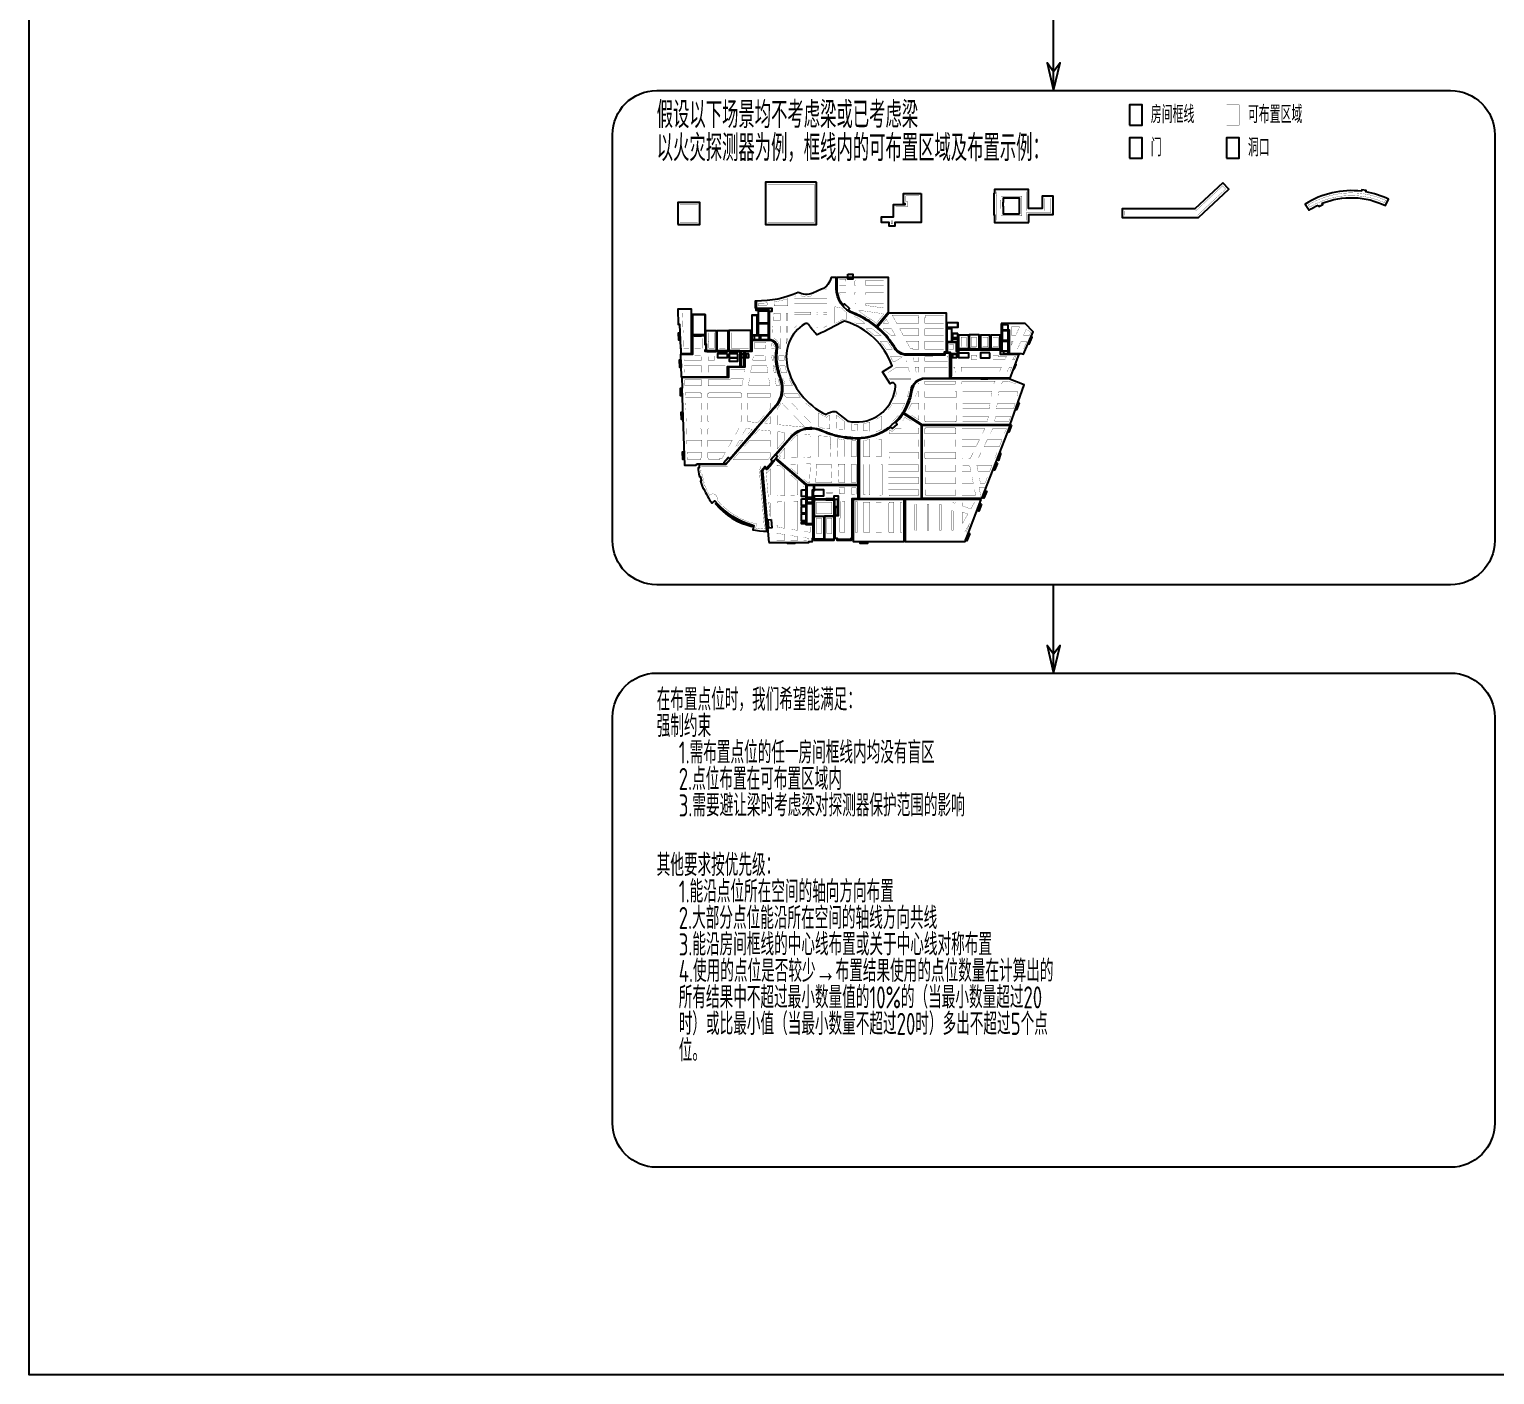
# Model space of a CAD drawing. Header units: millimetres. Extents: x -77018 to 517482, y 243785 to 1580285.
# Drawn here: x -77018 to 255232, y 243785 to 548659 of the extents above; entities that cross this region are included whole.
import ezdxf
from ezdxf.enums import TextEntityAlignment as Align

# ---------------------------------------------------------------- set-up
doc = ezdxf.new("R2010")
doc.units = ezdxf.units.MM
doc.header["$LTSCALE"] = 1000
doc.linetypes.add('HIDDEN', pattern=[9.525, 6.35, -3.175])
doc.layers.add('AD-AREA-OUTL', color=31, linetype='Continuous', plot=False)
doc.layers.add('AE-HOLE', color=201, linetype='Continuous', plot=False)
for name, color, linetype in [('C-SHET-SHET', 144, 'Continuous'), ('E-UNIV-DIAG', 2, 'Continuous'), ('E-UNIV-NOTE', 6, 'Continuous'), ('可布置区域', 3, 'Continuous'), ('可布置区域（吸顶）', 3, 'Continuous'), ('房间框线', 30, 'Continuous'), ('门窗框线', 114, 'Continuous')]:
    doc.layers.add(name, color=color, linetype=linetype)
doc.styles.add('TH-STYLE3', font='tssdeng.shx', dxfattribs={"width": 0.65, "bigfont": 'tssdchn.shx'})

msp = doc.modelspace()

# ---------------------------------------------------------------- linework, layer by layer
at = {"layer": 'AD-AREA-OUTL'}
for points in [[(74843.9, 450027.4), (74843.9, 449277.4), (74607.1, 449277.4), (74652.9, 448840.4), (74784.7, 447958.6), (74930.3, 447257.1), (75124.1, 447303), (75384.3, 446306.4), (75192.2, 446250.4), (75473.9, 445377.2), (75805.1, 444533.3), (75809, 444524.1), (75901.1, 444563.2, 0.06006196), (77783.5, 441300.2), (78447.5, 441831.7), (79081.5, 441065.6, 0.12674334), (86419, 436397.1), (86979.6, 436254.4), (86985.1, 436253.1), (86993.3, 436288.6), (87285.5, 436220.7), (87062, 435258.1), (87666.1, 435135.7), (88548.5, 435008), (89457.4, 434929.5), (90214.4, 434905.9), (89002.3, 448693.5), (89759.4, 449570.9), (90213.7, 449178.9), (91344.1, 450488.8), (91344.1, 450959.2), (91122.5, 451150.4), (95476.3, 456195.7, -0.15202114), (98604, 458144.1, -0.07296707), (100393.2, 458341.1, -0.0959666), (102690.8, 457809.6, 0.03447011), (105262.9, 456871.4, 0.03381727), (107938.7, 456292, 0.02293956), (109729.8, 456112.8, 0.02682721), (111143.4, 456100, 0.03688837), (112930.8, 456312.6, 0.06325451), (115931.4, 457301.8, 0.05568059), (118256.5, 458746.7, 0.04068396), (119749, 460133.2, 0.03662858), (120863.4, 461546.7, 0.01410875), (121249.3, 462153.9, 0.03662859), (122056.1, 463763, 0.06367458), (122892.9, 466854.4, -0.37363622), (126064.3, 469627.4), (131694.1, 469627.4), (131694.1, 475277.4), (130594.1, 475277.4), (130594.1, 474827.4), (121891, 474827.4, -0.2635292), (119145.8, 476382.2, 0.03453176), (117671.5, 478495.4, 0.02433123), (116475.4, 479840.5, 0.08194713), (111578.9, 483424.1, 0.02433123), (109935, 484157.4, -0.30741799), (105944.1, 489949.1), (105944.1, 492427.4), (104786.1, 492427.4, -0.24612027), (102614.5, 489748.5), (100614.5, 488886.5, -0.23253574), (97340.4, 489050.3, -0.10846456), (87794.1, 487077.4), (87794.1, 485477.4), (91344.1, 485477.4), (91344.1, 484677.4), (90744.1, 484677.4), (90744.1, 478377.4, -0.47187241), (92571.5, 476270.3, 0.0866338), (92592.8, 472398, 0.03356441), (93027.4, 470663.2, 0.00819284), (93424.4, 469500.1, -0.29044567), (91924.8, 462794.7, 0.03671227), (90748.8, 461432), (88319.5, 458616.8), (87143.5, 457254), (80907.3, 450027.4)], [(117694.1, 484514.1), (115109.3, 481361.5, 0.05487336), (111660.4, 483606.9, 0.02394224), (110016.6, 484340.2, -0.02692714), (109307, 484661.8, -0.03976702), (108632.1, 485083.9), (108928.5, 485406.6), (107823.8, 486421.3), (107535.2, 486107.1, -0.1754822), (106144.1, 489948.7), (106144.1, 492527.4), (117694.1, 492527.4)], [(105776.2, 462036.9), (108594.3, 459835.1, 0.02233398), (110280.8, 459691.8, 0.40501571), (119372.7, 467820.8, 0.63081398), (118302, 468429.4, -0.025087), (118135, 468325.1), (116439.2, 471038.8), (118611.6, 472396.2, 0.23412304), (108078.9, 482477.8, 0.19652046), (107588.8, 482436.2, -0.00016073), (101797.1, 479477.4, -0.35830848), (101362.8, 479572.7, -0.00018706), (99650.2, 481751.4, 0.38178936), (98797.5, 481902.6, 0.32090246), (94834.2, 472420.2, 0.22711206), (103648.3, 461335.6, -0.19370604)], [(117841.3, 484377.4), (130894.1, 484377.4), (130894.1, 475477.4), (130394.1, 475477.4), (130394.1, 475027.4), (121890.9, 475027.4, -0.26355958), (119317.9, 476485.3, 0.03491174), (117821.2, 478628.5, 0.02370306), (116625.1, 479973.6, 0.02495091), (115261.5, 481235.4)], [(90744.1, 478177.4), (86819.4, 478177.4), (86794.1, 475627.4), (85244.1, 475627.4), (85244.1, 472077.4), (81494.1, 472077.4), (81494.1, 469727.4), (70923.6, 469727.4), (71004, 467373.9), (70904.6, 467370.5), (71500.7, 449927.4), (74157.6, 449927.4), (74157.6, 450027.4), (74444.1, 450027.4), (74444.1, 450227.4), (80815.7, 450227.4), (80475, 450521.4), (81455, 451657), (81795.7, 451363), (91773.4, 462925.4), (92170.2, 463385.3, 0.27512523), (93239, 469429.9, -0.015821), (92836.1, 470604.9, -0.02666897), (92396.1, 472361.8, -0.09353781), (92374.4, 476304.4, 0.47269884)], [(121236.1, 461751.9), (125373.1, 459127.4), (145388.1, 459127.4), (148526.1, 468076.1), (145072.2, 469427.4), (126084.3, 469427.4, 0.37552855), (123090.4, 466827.1, -0.06367458), (122240.3, 463686.6, -0.03662859), (121420.4, 462051.4, -0.01409447)], [(92253.9, 452155.4), (92594.6, 451861.4), (92269.6, 451484.9), (99231.2, 445477.4), (110944.1, 445477.4), (110944.1, 455892.4, -0.02114323), (109709.8, 455913.5, -0.02016553), (107918.8, 456092.8, -0.07082289), (102610, 457628, 0.09712943), (100415.4, 458140.1, 0.07277706), (98626.2, 457943.1, 0.15346618), (95627.7, 456065.1)]]:
    msp.add_lwpolyline(points, format="xyb", close=True, dxfattribs=at)
for points in [[(108594.1, 493177.4), (109694.1, 493177.4), (109694.1, 492077.4), (108594.1, 492077.4)], [(73144.1, 475177.4), (73144.1, 485277.4), (69991.5, 485277.4), (70110.4, 481800), (70410.3, 481810.3), (70596.5, 476365.2), (70696.4, 476368.6), (70737.2, 475177.4)], [(87794.1, 485377.4), (90543.5, 485377.4), (90543.5, 484977.4), (87794.1, 484977.4)], [(76194.1, 479427.4), (73344.1, 479427.4), (73344.1, 484027.4), (76194.1, 484027.4)], [(88044.1, 483877.4), (86794.1, 483877.4), (86794.1, 479377.4), (88044.1, 479377.4)], [(88244.1, 482177.4), (90544.1, 482177.4), (90544.1, 484777.4), (88244.1, 484777.4)], [(88244.1, 481977.4), (90544.1, 481977.4), (90544.1, 479377.4), (88244.1, 479377.4)], [(131094.1, 482227.4), (133544.1, 482227.4), (133544.1, 481077.4), (131094.1, 481077.4)], [(143344.1, 481997.4), (143344.1, 480527.4), (145144.1, 480527.4), (145144.1, 475227.4), (147901.8, 475227.4), (148416.1, 475017.9), (150612.7, 480125.9), (148741.2, 481997.4)], [(84194.1, 475627.4), (76194.1, 475627.4), (76194.1, 476027.4), (76444.1, 476027.4), (76444.1, 477127.4), (76194.1, 477127.4), (76194.1, 479227.4), (73344.1, 479227.4), (73344.1, 474977.4), (70643.9, 474977.4), (70816.7, 469927.4), (81294.1, 469927.4), (81294.1, 472277.4), (84194.1, 472277.4)], [(76394.1, 480417.4), (78744.1, 480417.4), (78744.1, 475827.4), (76544.1, 475827.4), (76544.1, 477327.4), (76394.1, 477327.4)], [(78944.1, 480417.4), (81394.1, 480417.4), (81394.1, 475827.4), (78944.1, 475827.4)], [(86594.1, 480417.4), (81594.1, 480417.4), (81594.1, 475827.4), (86594.1, 475827.4)], [(90544.1, 479177.4), (86794.1, 479177.4), (86794.1, 478377.4), (90544.1, 478377.4)], [(132094.1, 477877.4), (131094.1, 477877.4), (131094.1, 480877.4), (132094.1, 480877.4)], [(133544.1, 479727.4), (132294.1, 479727.4), (132294.1, 478727.4), (133544.1, 478727.4)], [(132294.1, 478527.4), (133544.1, 478527.4), (133544.1, 477877.4), (132294.1, 477877.4)], [(133744.1, 479397.4), (135894.1, 479397.4), (135894.1, 476237.4), (133744.1, 476237.4)], [(136094.1, 476227.4), (138344.1, 476227.4), (138344.1, 479397.4), (136094.1, 479397.4)], [(138644.1, 476217.4), (140794.1, 476217.4), (140794.1, 479387.4), (138644.1, 479387.4)], [(140994.1, 476217.4), (143144.1, 476217.4), (143144.1, 479387.4), (140994.1, 479387.4)], [(144944.1, 480327.4), (143344.1, 480327.4), (143344.1, 478227.4), (144944.1, 478227.4)], [(85044.1, 475627.4), (84394.1, 475627.4), (84394.1, 472277.4), (85044.1, 472277.4)], [(131094.1, 477677.4), (131094.1, 475477.4), (131794.1, 475477.4), (131794.1, 475227.4), (133544.1, 475227.4), (133544.1, 477677.4)], [(145311.6, 469627.4), (131994.1, 469627.4), (131994.1, 474827.4), (132244.1, 474827.4), (132244.1, 475127.4), (133044.1, 475127.4), (133044, 475027.4), (133744, 475027.4), (133744.1, 476027.4), (143144.1, 476027.4), (143144.1, 475027.4), (147372.7, 475027.4)], [(144944.1, 475227.4), (144943.8, 478026.9), (143344.1, 478027.4), (143344.1, 475727.4), (143844.1, 475727.4), (143844.1, 475227.4)], [(125444.1, 458927.4), (145361.2, 458927.4), (138849.1, 442327.4), (125444.1, 442327.4)], [(90687, 432377.4), (99744.1, 432377.4), (99744.1, 432577.4), (100544.1, 432577.4), (100544.1, 433327.4), (100744.1, 433327.4), (100744.1, 436377.4), (99094.1, 436377.4), (99094.1, 445331.6), (92139, 451333.4), (91745.2, 450877.2), (91858.8, 450779.2), (90234.4, 448896.9), (89780.2, 449288.9), (89208.9, 448626.9)], [(99294.1, 442677.4), (100544.1, 442677.4), (100544.1, 444277.4), (100844.1, 444277.4), (100844.1, 445277.4), (99294.1, 445277.4)], [(110944.1, 442327.4), (110944.1, 445277.4), (100944.1, 445277.4), (100944.1, 444077.4), (100744.1, 444077.4), (100744.1, 442977.4), (100944, 442977.4), (100944.1, 442227.4), (105444, 442227.4), (105444.1, 442977.4), (106344.1, 442977.4), (106344.1, 438377.4), (105644.1, 438377.4), (105644.1, 433327.4), (106144.1, 433327.4), (106144.1, 433127.4), (109344.1, 433127.3), (109344.1, 433327.4), (109544.1, 433327.4), (109544.1, 442327.4)], [(99294.1, 442477.4), (100744.1, 442477.4), (100744.1, 441427.4), (99294.1, 441427.4)], [(100944.1, 438357.4), (105444.1, 438357.4), (105444.1, 442027.4), (100944.1, 442027.4)], [(106244.1, 440477.4), (105644.1, 440477.4), (105644.1, 442177.4), (106244.1, 442177.4)], [(121344.1, 442127.4), (109744.1, 442127.4), (109744.1, 432577.4), (121344.1, 432577.4)], [(138769.9, 442127.4), (121544.1, 442127.4), (121544.1, 432577.4), (135138.7, 432577.4)], [(99294.1, 441227.4), (100744.1, 441227.4), (100744.1, 436577.4), (99294.1, 436577.4)], [(106244.1, 440277.4), (105644.1, 440277.4), (105644.1, 438577.4), (106244.1, 438577.4)], [(100944.1, 438357.4), (103094.1, 438357.4), (103094.1, 433127.4), (100944.1, 433127.4)], [(103293.5, 433127.4), (105444.1, 433127.4), (105444.1, 438357.4), (103293.5, 438357.4)]]:
    msp.add_lwpolyline(points, close=True, dxfattribs=at)
msp.add_lwpolyline([(111144.1, 455899.8), (111144.1, 442327.4), (125244.1, 442327.4), (125244.1, 458972.4), (121128.3, 461583.5, -0.00383015), (121020.9, 461422.6, -0.03568477), (119906.4, 460009.1, -0.01348064), (119434.5, 459518.4), (119737.5, 459172), (118608.2, 458184.7), (118305.3, 458531.1, -0.11787199), (112954.5, 456113.5, -0.03568469), (111167.1, 455900.9, -0.00045626), (111144.1, 455899.8, 1.21804545)], format="xyb", dxfattribs=at)
at = {"layer": 'AE-HOLE'}
for points in [[(194460.9, 519464.7), (197310.9, 519464.7), (197310.9, 524064.7), (194460.9, 524064.7)], [(73344.1, 479427.4), (76194.1, 479427.4), (76194.1, 484027.4), (73344.1, 484027.4)], [(88044.1, 479377.4), (86894.1, 479377.4), (86894.1, 483877.4), (88044.1, 483877.4)], [(88244.1, 482177.4), (90544.1, 482177.4), (90544.1, 484777.4), (88244.1, 484777.4)], [(90544.1, 481977.4), (88244.1, 481977.4), (88244.1, 479377.4), (90544.1, 479377.4)], [(133444.1, 481077.4), (131094.1, 481077.4), (131094.1, 482227.4), (133444.1, 482227.4)], [(88544.4, 479177.4), (87344, 479177.4), (87344, 478377.3), (88544.4, 478377.3)], [(90544.1, 479177.4), (88744, 479177.4), (88744, 478377.2), (90544.1, 478377.2)], [(131094.1, 480877.4), (132094.1, 480877.4), (132094.1, 477877.4), (131094.1, 477877.4)], [(132294.1, 479727.4), (133444.1, 479727.4), (133444.1, 478727.4), (132294.1, 478727.4)], [(132294.1, 478527.4), (133444.1, 478527.4), (133444.1, 477877.4), (132294.1, 477877.4)], [(144944, 481727.4), (143544, 481727.4), (143544, 480527.3), (144944, 480527.3)], [(143544, 478227.2), (144944.5, 478227.2), (144944.5, 480327.5), (143544, 480327.5)], [(86144.1, 475127.4), (85544.1, 475127.4), (85544.1, 474327.4), (86144.1, 474327.4)], [(133444.1, 477677.4), (133094.1, 477677.4), (133094.1, 475727.4), (133444.1, 475727.4)], [(133744.1, 475327.4), (135894.1, 475327.4), (135894.1, 474177.4), (133744.1, 474177.4)], [(143544.1, 478027.3), (144944, 478027.3), (144944, 475727.4), (143544.1, 475727.4)], [(83595.6, 474127.4), (81694.1, 474127.4), (81694.1, 473477.4), (83595.6, 473477.4)], [(84994.1, 475027.4), (84394.1, 475027.4), (84394.1, 474327.4), (84994.1, 474327.4)], [(132344.1, 475027.4), (133194.1, 475027.4), (133194.1, 474177.4), (132344.1, 474177.4)], [(99294.1, 442677.4), (100544.1, 442677.4), (100544.1, 444277.4), (100844.1, 444277.4), (100844.1, 445277.4), (99294.1, 445277.4)], [(98044.1, 444277.4), (99094.1, 444277.4), (99094.1, 442827.4), (98044.1, 442827.4)], [(98044.1, 442277.4), (99094.1, 442277.4), (99094.1, 440727.4), (98044.1, 440727.4)], [(100543.9, 442177.3), (99294.1, 442177.3), (99294.1, 441427.4), (100543.9, 441427.4)], [(100944.1, 444277.4), (100944.1, 444077.4), (100744.1, 444077.4), (100744.1, 442977.4), (103094.1, 442977.4), (103094.1, 444277.4)], [(98044.1, 440527.4), (99094.1, 440527.4), (99094.1, 439027.4), (98044.1, 439027.4)], [(98044.1, 438827.4), (99094.1, 438827.4), (99094.1, 437277.4), (98044.1, 437277.4)], [(99294.1, 441227.4), (100544.1, 441227.4), (100544.1, 436577.4), (99294.1, 436577.4)], [(98044.1, 437077.4), (99094.1, 437077.4), (99094.1, 436577.4), (98044.1, 436577.4)]]:
    msp.add_lwpolyline(points, close=True, dxfattribs=at)
msp.add_lwpolyline([(105776.2, 462036.9), (108594.3, 459835.1, 0.02233398), (110280.8, 459691.8, 0.40501571), (119372.7, 467820.8, 0.63081398), (118302, 468429.4, -0.025087), (118135, 468325.1), (116439.2, 471038.8), (118611.6, 472396.2, 0.23412304), (108078.9, 482477.8, 0.19652046), (107588.8, 482436.2, -0.00016073), (101797.1, 479477.4, -0.35830848), (101362.8, 479572.7, -0.00018706), (99650.2, 481751.4, 0.38178936), (98797.5, 481902.6, 0.32090246), (94834.2, 472420.2, 0.22711206), (103648.3, 461335.6, -0.19370604)], format="xyb", close=True, dxfattribs=at)
at = {"layer": 'AE-HOLE', "elevation": 0}
for points in [[(81294.1, 475127.4), (79044.1, 475127.4), (79044.1, 474327.4), (81294.1, 474327.4)], [(83594, 475127.4), (81694.1, 475127.4), (81694.1, 474327.4), (83594, 474327.4)], [(140794.1, 475327.4), (138644, 475327.4), (138644, 474177.3), (140794.1, 474177.3)], [(91182.1, 437600.3), (91348.5, 435707.6), (90651.3, 435646.3), (90486, 437539.1)]]:
    msp.add_lwpolyline(points, close=True, dxfattribs=at)
at = {"layer": 'C-SHET-SHET'}
msp.add_lwpolyline([(-77018, 1580284.8), (517482, 1580284.8), (517482, 243784.8), (-77018, 243784.8)], close=True, dxfattribs=at)
at = {"layer": 'E-UNIV-DIAG'}
for points in [[(155232, 534784.8), (155232, 554784.8)], [(155232, 534784.8), (156732, 541061), (155232, 539061), (153732, 541061), (155232, 534784.8)], [(155232, 402784.8), (155232, 422784.8)], [(155232, 402784.8), (156732, 409061), (155232, 407061), (153732, 409061), (155232, 402784.8)]]:
    msp.add_lwpolyline(points, dxfattribs=at)
for points in [[(245232, 422784.8), (65232, 422784.8, -0.41421356), (55232, 432784.8), (55232, 524784.8, -0.41421356), (65232, 534784.8), (245232, 534784.8, -0.41421356), (255232, 524784.8), (255232, 432784.8, -0.41421356)], [(245232, 290784.8), (65232, 290784.8, -0.41421356), (55232, 300784.8), (55232, 392784.8, -0.41421356), (65232, 402784.8), (245232, 402784.8, -0.41421356), (255232, 392784.8), (255232, 300784.8, -0.41421356)]]:
    msp.add_lwpolyline(points, format="xyb", close=True, dxfattribs=at)
at = {"layer": '可布置区域', "linetype": 'HIDDEN', "const_width": 50, "elevation": 0}
for points in [[(108144.1, 491577.4), (108094.1, 491577.4), (108094.1, 492027.4), (106644.1, 492027.4), (106644.1, 490627.4), (108144.1, 490627.4)], [(110344.1, 491827.4), (110194.1, 491827.4), (110194.1, 491577.4), (110144.1, 491577.4), (110144.1, 490627.4), (110344.1, 490627.4)], [(116694.1, 491777.4), (116694.1, 491777.4), (116694.1, 491827.4), (112644.1, 491827.4), (112644.1, 490627.4), (116694.1, 490627.4)], [(110344.1, 489027.4), (110144.1, 489027.4), (110144.1, 488527.4), (110344.1, 488527.4)], [(116694.1, 489027.4), (112644.1, 489027.4), (112644.1, 488527.4), (116694.1, 488527.4)], [(103844, 486442.4), (96444.1, 486442.4), (96444.1, 485887.4), (103844, 485887.4)], [(110344.1, 486527.4), (110194.1, 486527.4), (110194.1, 486439.1), (110344.1, 486417.6)], [(116694.1, 486527.4), (112644.1, 486527.4), (112644.1, 486089.1), (116694.1, 485510.5)], [(93294.1, 484277.4), (91844.1, 484277.4), (91844.1, 484177.4), (91695.2, 484177.4), (91619.7, 482727.4), (93294.1, 482727.4)], [(94944.1, 484277.4), (94594.1, 484277.4), (94594.1, 482727.4), (94944.1, 482727.4)], [(100194.1, 484587.4), (96444.1, 484587.4), (96444.1, 484027.4), (100194.1, 484027.4)], [(101721.8, 484587.4), (101494.1, 484587.4), (101494.1, 484027.4), (101721.8, 484027.4)], [(103844, 484587.4), (103021.8, 484587.4), (103021.8, 484027.4), (103844, 484027.4)], [(117323.3, 482958.6), (116599.8, 482077.4), (117802.6, 482077.4)], [(124644.1, 483377.4), (124494.1, 483377.4), (124494.1, 483877.4), (118645, 483877.4), (119624, 482077.4), (124644.1, 482077.4)], [(130294.1, 483877.4), (126194.1, 483877.4), (126194.1, 483377.4), (126044.1, 483377.4), (126044.1, 482077.4), (130294.1, 482077.4)], [(78244.1, 479917.4), (76894.1, 479917.4), (76894.1, 477827.4), (77044.1, 477827.4), (77044.1, 476377.4), (77094.1, 476377.4), (77094.1, 476327.4), (78244.1, 476327.4)], [(80794.1, 479917.4), (79444.1, 479917.4), (79444.1, 476327.4), (80794.1, 476327.4)], [(86094.1, 479917.4), (82194.1, 479917.4), (82194.1, 476377.4), (82194.1, 476377.4), (82194.1, 476327.4), (85709.6, 476327.4), (85709.6, 476327.4), (86094.1, 476327.4)], [(93294.1, 481427.4), (91552, 481427.4), (91473.9, 479927.4), (93294.1, 479927.4)], [(94944.1, 481427.4), (94594.1, 481427.4), (94594.1, 479927.4), (94944.1, 479927.4)], [(96942, 481499.7), (96444.1, 481499.7), (96444.1, 480973.7)], [(101721.8, 481499.7), (101494.1, 481499.7), (101494.1, 481006.4), (101721.8, 481006.4)], [(103844, 481499.7), (103021.8, 481499.7), (103021.8, 481045.2), (103844, 481465.3)], [(124644.1, 480777.4), (120331.1, 480777.4), (121147, 479277.4), (124644.1, 479277.4)], [(130294.1, 480777.4), (126044.1, 480777.4), (126044.1, 479277.4), (130294.1, 479277.4)], [(135394.1, 478897.4), (134244.1, 478897.4), (134244.1, 476737.4), (135394.1, 476737.4)], [(136594.1, 478897.4), (136594.1, 476727.4), (137744.1, 476727.4), (137744.1, 477487.4), (137744.1, 478897.4)], [(140294.1, 478887.4), (139144.1, 478887.4), (139144.1, 476717.4), (140294.1, 476717.4)], [(142644, 477487.4), (142644.1, 478887.4), (141494.1, 478887.4), (141494.1, 476717.4), (142644, 476717.4)], [(147499.3, 481227.4), (145694, 481227.4), (145694, 479327.4), (146661.5, 479327.4)], [(150019.5, 480012), (149773, 480258.5), (148989.9, 480642.4), (148410.1, 479327.4), (149725, 479327.4)], [(89954.8, 477677.4), (87394.1, 477677.4), (87394.1, 476327.4), (87444.1, 476327.4), (87444.1, 476277.4), (89544.1, 476277.4), (89544.1, 476327.5), (89884.6, 476327.5)], [(124644.1, 477977.4), (121854.1, 477977.4), (122751.5, 476327.4), (123294.1, 476327.4), (123294.1, 476177.4), (124644.1, 476177.4)], [(130294.1, 477977.4), (126044.1, 477977.4), (126044.1, 476177.4), (130294.1, 476177.4)], [(132594.1, 477177.4), (131594.1, 477177.4), (131594.1, 476177.4), (132544, 476177.4), (132544, 476227.4), (132594.1, 476227.4)], [(146044.1, 477927.4), (145694, 477927.4), (145694, 477133.4)], [(149123, 477927.4), (147792.8, 477927.4), (147043.2, 476227.4), (148391.9, 476227.4)], [(78344.1, 474627.4), (77094.1, 474627.4), (77094.1, 474477.4), (76894.1, 474477.4), (76894.1, 473677.4), (78344.1, 473677.4)], [(80794.1, 472377.4), (76894.1, 472377.4), (76894.1, 470927.4), (80794.1, 470927.4)], [(90215.2, 472377.4), (86769.3, 472377.4), (86510.4, 470877.4), (90447.2, 470877.4)], [(89867.3, 474627.5), (89544.1, 474627.5), (89544.1, 474677.4), (87444.1, 474677.4), (87444.1, 474627.4), (87157.7, 474627.4), (86993.7, 473677.4), (90014.2, 473677.4)], [(91911.7, 472377.4), (91631.9, 472377.4), (91863.8, 470877.4), (92259.6, 470877.4)], [(122280.6, 472077.4), (119610.9, 472077.4), (117770.6, 470927.4), (122527, 470927.4)], [(121965.3, 473548.6), (121851.4, 473477.4), (121980.6, 473477.4)], [(124644.1, 474327.4), (123332.5, 474327.4), (123514.6, 473477.4), (124644.1, 473477.4)], [(124644.1, 472077.4), (123814.6, 472077.4), (124061.1, 470927.4), (124644.1, 470927.4)], [(131194.1, 474577.4), (131094.1, 474577.4), (131094.1, 474327.4), (126044.1, 474327.4), (126044.1, 473477.4), (131194.1, 473477.4)], [(131194.1, 472077.4), (126044.1, 472077.4), (126044.1, 470927.4), (131194.1, 470927.4)], [(132838.6, 472077.4), (132494.1, 472077.4), (132494.1, 470927.4), (132889.3, 470927.4)], [(143398.7, 472077.4), (134240, 472077.4), (134284, 471077.4), (142939.6, 471077.4)], [(137844, 474527.4), (137744, 474527.4), (137744, 474827.4), (136594.1, 474827.4), (136594.1, 473777.4), (137844, 473777.4)], [(144523.5, 474527.4), (143844, 474527.4), (142644.1, 474527.4), (142644.1, 474827.4), (141494.1, 474827.4), (141494.1, 473777.4), (144179.2, 473777.4)], [(145711.5, 472077.4), (145159.2, 472077.4), (144700.2, 471077.4), (145329.8, 471077.4)], [(146646.7, 474527.4), (146284.1, 474527.4), (145939.8, 473777.4), (146360.4, 473777.4)], [(85210.5, 471577.4), (81994.1, 471577.4), (81994.1, 470927.4), (85098.3, 470927.4)], [(90648.2, 469577.4), (86285.9, 469577.4), (86001.1, 467927.4), (90843.9, 467927.4), (90843.9, 467927.4), (90903.4, 467927.4)], [(122827, 469527.4), (117973.3, 469527.4), (118067, 469377.4), (122859.2, 469377.4)], [(141952.5, 468927.4), (134378.7, 468927.4), (134407.3, 468277.4), (141293.9, 468277.4), (141293.9, 468277.4), (141654, 468277.4)], [(144977.9, 468927.4), (143713, 468927.4), (143414.6, 468277.4), (146639.4, 468277.4)], [(90944.1, 466227.4), (85844.1, 466227.4), (85844.1, 465277.4), (90944.1, 465277.4)], [(124644.1, 466527.4), (124373.2, 466527.4), (123766, 465327.4), (124644.1, 465327.4)], [(133194.1, 466577.4), (132894.1, 466577.4), (132894.1, 466627.4), (126044.1, 466627.4), (126044.1, 465277.4), (133194.1, 465277.4)], [(147157.6, 466577.4), (142830.8, 466577.4), (142673.6, 465477.4), (146915.3, 465477.4)], [(90944.1, 463977.4), (85844.1, 463977.4), (85844.1, 462477.4), (90726.3, 462477.4), (90944.1, 462729.6)], [(124644.1, 463927.4), (123057.7, 463927.4), (122324.1, 462477.4), (124644.1, 462477.4)], [(133194.1, 463977.4), (126044.1, 463977.4), (126044.1, 462477.4), (133194.1, 462477.4)], [(140814.5, 463777.4), (134594.1, 463777.4), (134594.1, 462677.4), (140657.4, 462677.4)], [(146488.8, 463777.4), (142430.8, 463777.4), (142273.6, 462677.4), (146103.1, 462677.4)], [(89604.5, 461177.4), (85844.1, 461177.4), (85844.1, 459877.4), (85994.1, 459877.4), (85994.1, 459746.8), (88182.4, 459529.4)], [(90944.1, 460892.9), (89642.3, 459384.3), (90944.1, 459255)], [(100144.1, 461177.4), (98525.5, 461177.4), (100144.1, 459492.2)], [(107894.1, 459747.7), (105993.8, 461232.3), (106105.7, 458024.9), (107894.1, 457927.4)], [(121464.4, 460778.1), (120983.3, 459827.4), (122963, 459827.4)], [(133194.1, 461177.4), (126044.1, 461177.4), (126044.1, 459877.4), (126194.1, 459877.4), (126194.1, 459727.4), (132894.1, 459727.4), (132894.1, 459877.4), (133194.1, 459877.4)], [(140414.5, 460977.4), (134594.1, 460977.4), (134594.1, 459877.4), (140094, 459877.4), (140094, 459877.4), (140257.4, 459877.4)], [(145507, 460977.4), (142030.8, 460977.4), (141873.6, 459877.3), (145121.2, 459877.3)], [(75444.1, 458077.4), (75244.1, 458077.4), (75244.1, 458227.4), (71967.2, 458227.4), (72013.4, 456877.4), (75444.1, 456877.4)], [(75444.1, 455577.4), (72057.9, 455577.4), (72109.2, 454077.4), (75444.1, 454077.4)], [(83887.5, 458227.4), (77044.1, 458227.4), (77044.1, 458077.4), (76844.1, 458077.4), (76844.1, 456877.4), (83124.1, 456877.4)], [(82389, 455577.4), (76844.1, 455577.4), (76844.1, 454077.4), (81540.8, 454077.4)], [(84772, 455577.4), (83997.3, 455577.4), (83149.1, 454077.4), (83477.6, 454077.4)], [(86904.5, 458048.5), (85607.3, 458177.4), (85467.6, 458177.4), (84732.5, 456877.4), (85893.9, 456877.4)], [(90944.1, 455577.4), (86357.1, 455577.4), (85062.6, 454077.4), (90944.1, 454077.4)], [(90944.1, 457647.1), (88364.3, 457903.4), (87522, 456927.3), (87478.9, 456877.4), (90944.1, 456877.4)], [(94294.1, 457314.2), (92544.1, 457488.1), (92544.1, 453563.1), (94294.1, 455591.1)], [(100144.1, 456452.4), (99994.1, 456452.4), (99994.1, 456747.8), (98544.1, 456891.9), (98544.1, 451643.6), (100094.1, 451707.4), (100094.1, 451927.4), (100144.1, 451927.4)], [(116194.1, 455677.4), (116144.1, 455677.4), (116144.1, 455775.2), (114944.1, 455840.6), (114944.1, 451783.9), (116144.1, 451780.1), (116144.1, 451827.4), (116194.1, 451827.4)], [(124644.1, 455677.4), (117894.1, 455677.4), (117894.1, 454077.4), (124644.1, 454077.4)], [(133044.1, 458177.4), (132894.1, 458177.4), (132894.1, 458327.4), (126194.1, 458327.4), (126194.1, 458177.4), (126044.1, 458177.4), (126044.1, 456977.4), (133044.1, 456977.4)], [(133044.1, 455677.4), (126044.1, 455677.4), (126044.1, 454077.4), (133044.1, 454077.4)], [(139639, 458177.4), (134444.1, 458177.4), (134444.1, 457027.4), (139077.6, 457027.4)], [(138394.3, 455627.4), (134444.1, 455627.4), (134444.1, 454127.4), (137662.2, 454127.4)], [(143529.5, 455627.4), (140174.7, 455627.4), (139442.6, 454127.4), (142941.1, 454127.4)], [(144529.9, 458177.3), (141419.4, 458177.3), (140858.1, 457027.4), (144078.7, 457027.4)], [(75444.1, 452777.4), (72153.6, 452777.4), (72208.4, 451177.3), (75244.1, 451177.3), (75244.1, 451527.4), (75444.1, 451527.4)], [(80805.7, 452777.4), (76844.1, 452777.4), (76844.1, 451527.4), (77044.1, 451527.4), (77044.1, 451177.4), (79544.1, 451177.4), (79544.1, 451477.4), (80070.6, 451477.4)], [(90944.1, 451709), (90944.1, 452777.4), (83940.8, 452777.4), (82560.1, 451177.4), (90485.3, 451177.4)], [(94294.1, 453754.3), (92959.1, 452207.3), (93299.8, 451913.3), (92974.8, 451536.7), (93110.3, 451419.8), (94294.1, 451468.6)], [(124644.1, 452777.4), (117894.1, 452777.4), (117894.1, 451827.4), (117944.1, 451827.4), (117944.1, 451427.4), (124494.1, 451427.4), (124494.1, 451477.4), (124644.1, 451477.4)], [(133044.1, 452777.4), (126044.1, 452777.4), (126044.1, 451477.4), (126194.1, 451477.4), (126194.1, 451327.4), (132894.1, 451327.4), (132894.1, 451477.4), (133044.1, 451477.4)], [(136978.9, 452727.4), (134444.1, 452727.4), (134444.1, 451477.4), (134594.1, 451477.4), (134594.1, 451427.4), (135994.1, 451427.4), (135994.1, 451477.4), (136368.7, 451477.4)], [(142391.9, 452727.4), (138759.3, 452727.4), (138124.7, 451427.4), (141881.9, 451427.4)], [(91044.1, 449069.7), (90286.3, 448191.7), (90030.9, 448412.1), (90516.7, 442885.8), (90844.1, 442898.5), (90844.1, 443127.4), (91044.1, 443127.4)], [(94294.1, 448813.3), (93017.6, 449914.7), (92644.1, 449899.4), (92644.1, 449727.4), (92444.1, 449727.4), (92444.1, 443127.4), (92644.1, 443127.4), (92644.1, 442968.6), (94294.1, 443032.8)], [(97244.1, 450088.8), (95594.1, 450020.8), (95594.1, 449276.5), (97244.1, 447852.6)], [(100089.6, 450205.9), (98544.1, 450142.3), (98544.1, 446730.8), (99417.1, 445977.4), (99888.3, 445977.4)], [(104780.6, 450115.5), (101487.4, 450125.8), (101289.9, 445977.4), (104925, 445977.4)], [(107894.1, 450105.8), (106381.7, 450110.6), (106525.9, 445977.4), (107894.1, 445977.4)], [(110444.1, 450097.9), (109394.1, 450101.2), (109394.1, 445977.4), (110444.1, 445977.4)], [(113544.1, 450088.2), (112144.1, 450092.6), (112144.1, 443230.9), (113544.1, 443187.1)], [(116344.8, 450027.4), (116144.1, 450027.4), (116144.1, 450080.1), (114944.1, 450083.9), (114944.1, 443143.4), (116144.1, 443105.9), (116144.1, 443127.4), (116355.7, 443127.4)], [(124594.1, 449777.4), (124494.1, 449777.4), (124494.1, 450027.4), (117944.1, 450027.4), (117944.1, 450027.4), (117744.8, 450027.4), (117747.3, 448477.4), (124594.1, 448477.4)], [(133044.1, 449777.4), (132894.1, 449777.4), (132894.1, 449927.4), (126194.1, 449927.4), (126194.1, 449777.4), (126094.1, 449777.4), (126094.1, 448527.4), (133044.1, 448527.4)], [(136199.9, 449777.4), (135994.1, 449777.4), (135994.1, 449827.4), (134594.1, 449827.4), (134594.1, 449777.4), (134444.1, 449777.4), (134444.1, 448527.4), (136452.8, 448527.4)], [(141254.2, 449827.4), (137822.2, 449827.4), (138085.3, 448527.4), (140744.2, 448527.4)], [(97244.1, 446267.6), (95594.1, 447691.5), (95594.1, 443083.3), (97244.1, 443147.5)], [(124594.1, 447177.4), (117749.3, 447177.4), (117751.7, 445677.4), (124594.1, 445677.4)], [(133044.1, 447127.4), (126094.1, 447127.4), (126094.1, 445727.4), (133044.1, 445727.4)], [(136736.2, 447127.4), (134444.1, 447127.4), (134444.1, 445727.4), (137019.5, 445727.4)], [(140195, 447127.4), (138368.6, 447127.4), (138651.9, 445727.4), (139645.8, 445727.4)], [(98594.1, 445102.6), (98544.1, 445145.8), (98544.1, 445027.3), (98594.1, 445027.3)], [(105001.7, 443777.4), (103794.1, 443777.4), (103794.1, 443477.4), (104750.3, 443477.4), (104750.3, 443477.4), (105012.2, 443477.4)], [(107894.1, 444777.4), (106567.8, 444777.4), (106613.1, 443477.3), (106844.1, 443477.3), (106844.1, 443396.5), (107894.1, 443363.7)], [(110444.1, 444777.4), (109394.1, 444777.4), (109394.1, 443316.8), (110444.1, 443284)], [(124594.1, 444377.4), (117753.8, 444377.4), (117755.7, 443127.4), (117944.1, 443127.4), (117944.1, 442927.4), (124494, 442927.4), (124494, 443177.4), (124594.1, 443177.4)], [(133044.1, 444327.4), (126094.1, 444327.4), (126094.1, 443177.4), (126194, 443177.4), (126194, 443077.4), (132893.9, 443077.4), (132893.9, 443077.4), (133044.1, 443077.4)], [(137302.8, 444327.4), (134444.1, 444327.4), (134444.1, 443077.4), (137555.8, 443077.3)], [(139829.8, 444827.4), (138323.9, 444827.4), (138779.3, 442577.4), (138894.1, 442577.4), (138947.1, 442577.4)], [(91043.6, 441327.4), (90844.1, 441327.4), (90844.1, 441497.5), (90639.5, 441489.5), (90921.6, 438280.1), (91040.8, 438290.6)], [(94294.1, 441631.7), (92644.1, 441567.5), (92644.1, 441327.4), (92443.5, 441327.4), (92438.9, 436227.4), (92644.1, 436227.4), (92644.1, 435832.3), (94294.1, 435573.7)], [(97244.1, 441746.5), (95594.1, 441682.3), (95594.1, 435369.9), (97244.1, 435111.3)], [(104944.1, 439777.6), (104944, 439777.6), (104944, 440677.4), (104944, 441527.4), (101444.1, 441527.4), (101444.1, 438857.4), (103094.1, 438857.4), (104944.1, 438857.4)], [(107894.1, 441662.9), (106844.1, 441695.7), (106844.1, 437877.4), (106743.7, 437877.4), (106743.7, 434727.4), (107894.1, 434727.4)], [(110744.1, 441573.8), (110244.1, 441589.4), (110244.1, 434727.4), (110744.1, 434727.4)], [(113544.1, 441486.3), (112144.1, 441530.1), (112144.1, 434727.4), (113544.1, 434727.4)], [(118994.1, 441527.4), (117944.1, 441527.4), (117944.1, 441327.4), (117844.1, 441327.4), (117844.1, 434727.4), (117944.1, 434727.4), (117944.1, 434627.4), (118994.1, 434627.4)], [(120844.1, 441527.4), (120494.1, 441527.4), (120494.1, 434627.4), (120844.1, 434627.4)], [(124144, 440977.4), (123994, 440977.4), (123994, 441027.4), (123744.1, 441027.4), (123744.1, 435127.4), (123994.1, 435127.4), (123994.1, 435177.4), (124144, 435177.4)], [(126944.1, 440977.4), (126544, 440977.4), (126544, 435177.4), (126944.1, 435177.4)], [(129744.1, 440977.4), (129344.1, 440977.4), (129344.1, 435177.4), (129744.1, 435177.4)], [(132944.1, 441377.4), (132894.1, 441377.4), (132894.1, 441477.4), (132248.4, 441477.4), (132944.1, 441229.2)], [(132444.1, 439496.4), (132144.1, 439603.5), (132144.1, 435177.4), (132394, 435177.4), (132394, 435177.4), (132444.1, 435177.4)], [(137309.3, 441477.3), (134594.1, 441477.3), (134594.1, 441377.4), (134544.1, 441377.4), (134544.1, 440658.4), (136452.3, 439977.6)], [(135797.1, 438831.1), (134544.1, 439278.1), (134544.1, 436638.3)], [(100044.1, 435877.4), (98544.1, 435877.4), (98544.1, 434907.6), (99693.7, 434727.4), (100044.1, 434727.4)], [(102594.1, 437857.4), (101444.1, 437857.4), (101444.1, 434727.5), (101444.1, 434727.5), (101444.1, 434427.4), (102594.1, 434427.4)], [(104944, 437857.4), (103793.5, 437857.4), (103793.5, 434427.4), (104944.1, 434427.4), (104944.1, 434987), (104944, 434987), (104944, 435887.4)], [(136130.7, 436593.1), (135036, 434677.4), (135402.3, 434677.4)], [(94294.1, 434161.3), (92605.2, 434427.4), (92437.3, 434427.4), (92435.9, 432877.4), (94294.1, 432877.4)], [(97244.1, 433694.2), (95594.1, 433952.8), (95594.1, 432877.4), (97244.1, 432877.4)], [(99644.1, 433077.4), (99644.1, 433318), (98544.1, 433490.5), (98544.1, 432877.4), (99244.1, 432877.4), (99244.1, 433077.4)]]:
    msp.add_lwpolyline(points, close=True, dxfattribs=at)
at = {"layer": '可布置区域', "linetype": 'HIDDEN', "const_width": 50}
for points in [[(103844, 489923.4), (103844, 489597.4), (103396.4, 489597.4, 0.03288063)], [(90300.6, 486682.6, -0.02163193), (88294.1, 486576.7), (88294.1, 485977.4), (90230.1, 485977.4)], [(94944.1, 487614.8), (94944.1, 485977.4), (91838, 485977.4), (91930.1, 486898, 0.03337392)], [(94944.1, 478627.4), (94944.1, 478245, 0.02565869), (94594.1, 477354.3), (94594.1, 478627.4)], [(93482.3, 470877.4), (94740.7, 470877.4, -0.02425474), (94334.6, 472377.4), (93106.1, 472377.4, 0.02993797)], [(122353.1, 466627.4), (119714.6, 466627.4, -0.03645976), (119353.8, 465327.4), (122066.9, 465327.4, 0.02746527)]]:
    msp.add_lwpolyline(points, format="xyb", close=True, dxfattribs=at)
at = {"layer": '可布置区域', "linetype": 'HIDDEN', "const_width": 50, "elevation": 0}
for points in [[(108144.1, 489027.4), (106721.8, 489027.4, 0.02327473), (106830.9, 488527.4), (108144.1, 488527.4)], [(103844, 488027.4), (103844, 488297.4), (100471, 488297.4, -0.16151708), (97817.1, 488297.4), (96850.4, 488297.4, -0.0047054), (96444.1, 488136), (96444.1, 487742.4), (103844, 487742.4)], [(108244, 484513, -0.05800053), (107091.5, 485569.1), (105644, 485775.9), (105644, 482003.7, 0.00004766), (107361.2, 482881.4, -0.19652046), (108228.4, 482954.9, -0.0002413), (108244, 482950)], [(110969.5, 483166.2, 0.01405383), (110044, 483575.6), (110044, 482269.6, -0.00678447), (110461, 482077.4), (112406.8, 482077.4)], [(116644.1, 484022.1), (116644.1, 484204.4), (112008.5, 484866.7), (111043.4, 484866.7), (112669.6, 483634.7, -0.03648883), (115013.5, 482077.4), (115049.6, 482077.4)], [(93294.1, 478627.4), (91835.6, 478627.4, -0.31704769), (93077.9, 476277.4), (93294.1, 476277.4)], [(114122.8, 480777.4), (112718.5, 480777.4, -0.03569158), (114608.4, 479277.4), (116102.8, 479277.4)], [(118509.7, 480777.4), (116523.1, 480777.4, -0.00519056), (116807.3, 480500), (118421.3, 479277.4), (119325.6, 479277.4)], [(91348.9, 477526.5), (91286.5, 476327.5), (91344.1, 476327.5), (91344.1, 476277.4), (91861.8, 476277.4, -0.00258221), (91881.9, 476390.6, 0.31082757)], [(118685.6, 476177.4, 0.03009904), (117444.5, 477977.4), (115881.1, 477977.4, -0.03354275), (117260.7, 476177.4)], [(91704.4, 474677.4), (91344.1, 474677.4), (91344.1, 474627.5), (91283.9, 474627.5), (91430.8, 473677.4), (91723.6, 473677.4, -0.02247784)], [(94115.7, 474677.4), (92917.9, 474677.4, 0.02325481), (92938.2, 473677.4), (94138.7, 473677.4, -0.02681876)], [(120952.2, 474448.4, -0.02830181), (120553.9, 474577.4), (118202.4, 474577.4, -0.01797749), (118721.8, 473477.4), (119398.2, 473477.4)], [(92771.4, 469252.8, -0.00429532), (92651.7, 469577.4), (92064.9, 469577.4), (92320, 467927.4), (92644.2, 467927.4), (92644.2, 467927.3), (93092.4, 467927.3, 0.06223101)], [(95222.1, 469577.4), (93927.2, 469577.4, -0.06122455), (94277, 467927.3), (96017.8, 467927.3, -0.02712965)], [(124644.1, 468480.5, 0.00621574), (124593.1, 468444.3), (124618.2, 468327.4), (124644.1, 468327.4)], [(132977.3, 468927.4), (126083.4, 468927.4, 0.00391927), (126044.1, 468927.2), (126044.1, 468227.4), (132894.1, 468227.4), (132894.1, 468277.4), (133005.9, 468277.4)], [(97091.1, 466227.3), (94214.6, 466227.3, -0.01718355), (94122.8, 465761.3), (94587.6, 465277.4), (97825.8, 465277.4, -0.01777754)], [(93617.7, 463977.4), (93436, 463977.4, -0.05585887), (92544.1, 462722.2), (92544.1, 462477.4), (95058.4, 462477.4)], [(100144.1, 462982.6, -0.02213871), (99027.7, 463977.4), (95836.2, 463977.4), (97276.9, 462477.4), (100144.1, 462477.4)], [(121488.7, 463927.4), (118717.3, 463927.4, -0.04769035), (117714.4, 462477.4), (120755.1, 462477.4)], [(96307.1, 461177.4), (92544.1, 461177.4), (92544.1, 459096), (98163.5, 458537.6, -0.01220236), (98477.7, 458627.9, -0.00865859), (98703.2, 458682.6)], [(104392.5, 461241.2, 0.08266503), (103744.6, 460736.9, -0.03200826), (101844.1, 461764.7), (101844.1, 458632.7, -0.04156638), (102894.1, 458266.4, 0.00243257), (103066.7, 458190.6), (104501.6, 458112.4)], [(110744.1, 459185.4, -0.01304675), (110260.8, 459192.2, -0.01116022), (109394.1, 459246.4), (109394.1, 457845.7), (110744.1, 457772.1)], [(113544.1, 459654.3, -0.03897653), (112144.1, 459308.9), (112144.1, 457695.7), (113544.1, 457619.4)], [(116194.1, 458367), (116194.1, 459327.4), (116194.1, 461040.4, -0.03998563), (114944.1, 460249.5), (114944.1, 457543.1), (115215.5, 457528.3, 0.01140365), (115716.3, 457753.2, 0.01131153), (116194.1, 457994.3)], [(119977.3, 461177.4), (117894.1, 461177.4), (117894.1, 459827.4), (118745.6, 459827.4, 0.01876927), (119380, 460470.7, 0.01960765)], [(95739.1, 457170.6), (95594.1, 457185), (95594.1, 457038.9, -0.00730949)], [(97244.1, 456807.8, 0.07611702), (96007.1, 455739.4), (95594.1, 455260.8), (95594.1, 451522.1), (97244.1, 451590)], [(104623.2, 454627.4), (104544.1, 454627.4), (104544.1, 456327.4), (104563.9, 456327.4), (104563.3, 456346.2, -0.00291835), (104340, 456418.7), (101994.1, 456546.6), (101994.1, 456452.4), (101844.1, 456452.4), (101844.1, 451927.4), (101894.1, 451927.4), (101894.1, 451824.5), (104721.3, 451815.7)], [(107894.1, 455591.4, -0.00049863), (107849, 455597.7, -0.02029484), (106244.1, 455890.9), (106244.1, 454627.4), (106224.2, 454627.4), (106322.4, 451810.7), (107894.1, 451805.8)], [(110444.1, 455388.3, -0.01265521), (109680.1, 455414.4, -0.00314031), (109394.1, 455433.3), (109394.1, 451801.2), (110444.1, 451797.9)], [(113544.1, 455727.5, -0.00964372), (113048.8, 455622.4, -0.01744451), (112144.1, 455481.2), (112144.1, 451792.6), (113544.1, 451788.2)], [(124644.1, 458177.4), (124494.1, 458177.4), (124494.1, 458227.4), (120644.1, 458227.4), (120644.1, 458177.4), (119359.5, 458177.4), (118560.9, 457479.1), (118233.4, 457853.7, -0.00787169), (117894.1, 457617.8), (117894.1, 457477.4), (117944.1, 457477.4), (117944.1, 457077.4), (124644.1, 457077.4)]]:
    msp.add_lwpolyline(points, format="xyb", close=True, dxfattribs=at)
at = {"layer": '可布置区域', "linetype": 'HIDDEN', "const_width": 50}
for points in [[(72544.1, 484377.4), (71072.9, 484377.4), (71225.1, 479927.4), (72544.1, 479927.4)], [(72544.1, 478627.4), (71269.5, 478627.4), (71348.2, 476327.4), (72544.1, 476327.4)], [(75594.1, 478627.4), (73844.1, 478627.4), (73844.1, 476327.4), (75194.1, 476327.4), (75194.1, 476377.4), (75594.1, 476377.4)], [(75394.1, 474477.4), (75194.1, 474477.4), (75194.1, 474727.4), (73844.1, 474727.4), (73844.1, 474477.4), (71411.5, 474477.4), (71438.8, 473677.4), (75394.1, 473677.4)], [(75394.1, 472377.4), (71483.3, 472377.4), (71532.9, 470927.4), (75394.1, 470927.4)], [(75394.1, 469227.4), (71591, 469227.4), (71637.2, 467877.4), (75244.1, 467877.4), (75244.1, 467927.4), (75394.1, 467927.4)], [(84856.6, 469527.4), (81994.1, 469527.4), (81994.1, 469227.4), (76894.1, 469227.4), (76894.1, 467927.4), (77044.1, 467927.4), (77044.1, 467877.4), (84294, 467877.4), (84294, 467927.4), (84580.4, 467927.4)], [(75444.1, 466127.4), (75244.1, 466127.4), (75244.1, 466277.4), (71691.9, 466277.4), (71726.1, 465277.4), (75444.1, 465277.4)], [(84444.1, 466227.4), (84294, 466227.4), (84294, 466277.4), (77044.1, 466277.4), (77044.1, 466127.4), (76844.1, 466127.4), (76844.1, 465277.4), (84444.1, 465277.4)], [(141214.5, 466577.4), (141057.4, 465477.4), (134594.1, 465477.4), (134594.1, 466577.4)], [(75444.1, 463977.4), (71770.6, 463977.4), (71821.9, 462477.4), (75444.1, 462477.4)], [(84444.1, 463977.4), (76844.1, 463977.4), (76844.1, 462477.4), (84444.1, 462477.4)], [(75444.1, 461177.4), (71866.3, 461177.4), (71912.5, 459827.4), (75244.1, 459827.4), (75244.1, 459877.4), (75444.1, 459877.4)], [(84444.1, 461177.4), (76844.1, 461177.4), (76844.1, 459877.4), (77044.1, 459877.4), (77044.1, 459827.4), (84294.1, 459827.4), (84294.1, 459877.4), (84444.1, 459877.4)], [(124644, 461177.4), (124644, 460182), (123075.1, 461177.4)], [(114944.1, 441442.6), (114944.1, 434727.4), (116244.1, 434727.4), (116244.1, 441327.4), (116144.1, 441327.4), (116144.1, 441405.1)]]:
    msp.add_lwpolyline(points, close=True, dxfattribs=at)
at = {"layer": '可布置区域', "linetype": 'HIDDEN', "const_width": 50, "elevation": 0}
msp.add_lwpolyline([(78896.7, 442073.2), (79456.9, 441396.2, 0.12627375), (86558.2, 436877.6), (86613.5, 436863.5), (86619.4, 436888.7), (87885.7, 436594.6), (87665.4, 435646), (87751.7, 435628.5), (88605.9, 435504.9), (89486.7, 435428.8), (89667, 435423.2), (88485.7, 448860.2), (88713.5, 449124.2), (88656.1, 449777.4), (81352, 449777.4), (81136.2, 449527.4), (75343.9, 449527.4), (75343.9, 448777.4), (75167.9, 448777.4), (75277.1, 448046.4), (75315.3, 447862.3), (75484.3, 447902.4), (75990.9, 445962.4), (75826, 445914.4), (75945, 445545.4), (76086.4, 445185.2), (76172.6, 445221.8, 0.03941815), (77214.4, 443061.2, -0.79945855), (78896.7, 442073.2, 0.79945855)], format="xyb", dxfattribs=at)
at = {"layer": '可布置区域（吸顶）', "const_width": 50}
for points in [[(194460.9, 526964.7), (197310.9, 526964.7), (197310.9, 531564.7), (194460.9, 531564.7)], [(100995.7, 513502), (90395.7, 513502), (90395.7, 504952), (100995.7, 504952)], [(149097.4, 505369.3), (149097.4, 507169.3), (154597.4, 507169.3), (154597.4, 510369.3), (153097.4, 510369.3), (153097.4, 507569.3), (148997.4, 507569.3), (148997.4, 511869.3), (142297.4, 511869.3), (142297.4, 510919.3), (142197.4, 510919.3), (142197.4, 507119.3), (142297.4, 507119.3), (142297.4, 505369.3)], [(193551.1, 513197.1), (187447.1, 507498.8), (171291, 507498.8), (171291, 506498.8), (187841.3, 506498.8), (194233.5, 512466.1)], [(70517.2, 504952), (74517.2, 504952), (74517.2, 508952), (70517.2, 508952)], [(124704.8, 510929.4), (124704.8, 505379.3), (118704.8, 505379.3), (118704.8, 504579.3), (118404.8, 504579.3), (118404.8, 505379.3), (116704.8, 505379.3), (116704.8, 505679.3), (119404.8, 505679.3), (119404.8, 508429.3), (122104.8, 508429.3), (122104.8, 509629.3), (121704.9, 509629.3), (121704.9, 510929.4)], [(147997.4, 506369.3), (147997.4, 510869.3), (143297.4, 510869.3), (143297.4, 509919.3), (143197.4, 509919.3), (143197.4, 508119.3), (143297.4, 508119.3), (143297.4, 506369.3)]]:
    msp.add_lwpolyline(points, close=True, dxfattribs=at)
msp.add_lwpolyline([(215451.2, 509486.2, -0.21234616), (230218.6, 509382.2), (230481.3, 509921.8, 0.069813), (225478.4, 511398.4, 0.17511935), (212973.5, 508875), (213298.7, 508370.5, -0.03339563)], format="xyb", close=True, dxfattribs=at)
at = {"layer": '房间框线'}
for points in [[(172446, 526964.7), (175296, 526964.7), (175296, 531564.7), (172446, 531564.7)], [(101495.7, 514002), (89895.7, 514002), (89895.7, 504452), (101495.7, 504452)], [(149597.4, 504869.3), (149597.4, 506669.3), (155097.4, 506669.3), (155097.4, 510869.3), (152597.4, 510869.3), (152597.4, 508069.3), (149497.4, 508069.3), (149497.4, 512369.3), (141797.4, 512369.3), (141797.4, 511419.3), (141697.4, 511419.3), (141697.4, 506619.3), (141797.4, 506619.3), (141797.4, 504869.3)], [(193575.4, 513903.8), (187250, 507998.8), (170791, 507998.8), (170791, 505998.8), (188038.4, 505998.8), (194940.2, 512441.8)], [(70017.2, 504452), (75017.2, 504452), (75017.2, 509452), (70017.2, 509452)], [(147497.4, 506869.3), (147497.4, 510369.3), (143797.4, 510369.3), (143797.4, 509419.3), (143697.4, 509419.3), (143697.4, 508619.3), (143797.4, 508619.3), (143797.4, 506869.3)]]:
    msp.add_lwpolyline(points, close=True, dxfattribs=at)
msp.add_lwpolyline([(215208.2, 508827.3), (215353.3, 508518.4), (216264.5, 508930.6), (216125.5, 509226.7, -0.21193323), (230452.3, 508719.9), (231152.6, 510158.5, 0.07017218), (226031.6, 511815.5), (226071.9, 512154.5), (225080.6, 512286.7), (225041.9, 511961.9, 0.17510183), (212278.8, 509030), (213145.5, 507685.1, -0.03339563), (215208.2, 508827.3, 0.03339563)], format="xyb", dxfattribs=at)
msp.add_lwpolyline([(125204.8, 511429.3), (125204.8, 504879.3), (119204.8, 504879.3), (119204.8, 504079.3), (117904.8, 504079.3), (117904.8, 504879.3), (116204.8, 504879.3), (116204.8, 506179.3), (118904.8, 506179.3), (118904.8, 508929.3), (121604.8, 508929.3), (121604.8, 509129.3), (121204.9, 509129.3), (121204.9, 511429.3), (125204.8, 511429.4)], dxfattribs=at)
at = {"layer": '门窗框线'}
for points in [[(172446, 519464.7), (175296, 519464.7), (175296, 524064.7), (172446, 524064.7)], [(87794.1, 487077.4), (87594.1, 487077.4), (87594.1, 485527.4), (87794.1, 485527.4)], [(75364.1, 479427.4), (73724.1, 479427.4), (73724.1, 479227.4), (75364.1, 479227.4)], [(90744.1, 481297.4), (90544.1, 481297.4), (90544.1, 480057.4), (90744.1, 480057.4)], [(149456.7, 477447.4), (149707, 477340.1), (150393.3, 478916.5), (150144.2, 479026.6)], [(78744.1, 475827.4), (76594.1, 475827.4), (76594.1, 475627.4), (78744.1, 475627.4)], [(84044.1, 475827.4), (81694.1, 475827.4), (81694.1, 475627.4), (84044.1, 475627.4)], [(132244.1, 475227.4), (133044, 475227.4), (133044, 475127.4), (132244.1, 475127.4)], [(135894.1, 476237.4), (133744.1, 476237.4), (133744.1, 476027.4), (135894.1, 476027.4)], [(137644.1, 476227.4), (136094.1, 476227.4), (136094.1, 476037.4), (137644.1, 476037.4)], [(140494.1, 476217.4), (138867.2, 476217.4), (138867.2, 476027.4), (140494.1, 476027.4)], [(143144.1, 476217.4), (140994.1, 476217.4), (140994.1, 476027.4), (143144.1, 476027.4)], [(127813.9, 475027.4), (126013.9, 475027.4), (126013.9, 474827.4), (127813.9, 474827.4)], [(131694.1, 474377.4), (131994.1, 474377.4), (131994.1, 470077.4), (131694.1, 470077.4)], [(146279.7, 471609.9), (146708.4, 472730.7), (146521.6, 472802.1), (146092.9, 471681.3)], [(140294.1, 469627.4), (138744.1, 469627.4), (138744.1, 469427.4), (140294.1, 469427.4)], [(147432.7, 464053.9), (146846, 462446.2), (146575, 462547.7), (147175, 464149.9)], [(145686.5, 458968.5), (145099.8, 457360.8), (144828.8, 457462.3), (145428.8, 459064.5)], [(143286.1, 452581), (142699.4, 450973.3), (142428.4, 451074.8), (143028.4, 452677)], [(142479.8, 450369.7), (141836.8, 448774), (141547.5, 448893.3), (142199.5, 450484.7)], [(107994.1, 445477.4), (109544.1, 445477.4), (109544.1, 445277.4), (107994.1, 445277.4)], [(89694.5, 443359), (89473, 443339.5), (89630.6, 441546.4), (89857.4, 441567.1)], [(100744.1, 444077.4), (100544.1, 444077.4), (100544.1, 442977.4), (100744.1, 442977.4)], [(105144.1, 442227.4), (103594.1, 442227.4), (103594.1, 442027.4), (105144.1, 442027.4)], [(110944.1, 443977.4), (111144.1, 443977.4), (111144.1, 442427.4), (110944.1, 442427.4)], [(89878.4, 441267.1), (89656.9, 441247.6), (89814.5, 439454.5), (90041.4, 439475.1)], [(100994.1, 433127.4), (103043.5, 433127.4), (103043.5, 432827.4), (100994.1, 432827.4)], [(103293.5, 433127.4), (105393.5, 433127.4), (105393.5, 432827.4), (103293.5, 432827.4)], [(106144.1, 433127.4), (109344.1, 433127.3), (109344.1, 432827.3), (106144.1, 432827.4)], [(111333.8, 432377.4), (113053.8, 432377.4), (113053.8, 432103), (111333.8, 432103)]]:
    msp.add_lwpolyline(points, close=True, dxfattribs=at)
at = {"layer": '门窗框线', "elevation": 0}
for points in [[(90744.1, 484097.4), (90544.1, 484097.4), (90544.1, 482857.4), (90744.1, 482857.4)], [(81294.1, 475827.3), (78944.1, 475827.3), (78944.1, 475627.4), (81294.1, 475627.4)], [(140068.4, 443983.3), (139425.5, 442387.7), (139136.2, 442507), (139788.1, 444098.4)], [(138902.2, 441038.8), (138259.3, 439443.2), (137969.9, 439562.5), (138621.9, 441153.9)], [(94861.4, 432377.9), (96581.4, 432377.9), (96581.4, 432102.8), (94861.4, 432102.8)], [(136192.8, 434368.9), (135549.8, 432773.2), (135260.5, 432892.5), (135912.4, 434483.9)]]:
    msp.add_lwpolyline(points, close=True, dxfattribs=at)
at = {"layer": '门窗框线'}
for points in [[(111660.4, 483606.9), (111578.9, 483424.1, 0.02433123), (109935, 484157.4), (110016.6, 484340.2), (110856.7, 483991.8)], [(92592.8, 472398), (92396.1, 472361.8, 0.02666897), (92836.1, 470604.9), (93027.4, 470663.2, -0.03356441)], [(91773.4, 462925.4), (91924.8, 462794.7, 0.03671226), (90748.8, 461432), (90597.4, 461562.6)], [(121249.3, 462153.9), (121428.6, 462064, 0.03539398), (122235.3, 463673.1), (122056.1, 463763, -0.03662744)], [(119749, 460133.2), (119906.4, 460009.1, 0.03568476), (121020.9, 461422.6), (120863.4, 461546.7, -0.03662898)], [(107938.7, 456292), (107918.8, 456092.8, 0.02016553), (109709.8, 455913.5), (109729.8, 456112.8, -0.02293956)]]:
    msp.add_lwpolyline(points, format="xyb", close=True, dxfattribs=at)
at = {"layer": '门窗框线', "elevation": 0}
for points in [[(70474.8, 479923.1), (70534.1, 478204.1), (70233.8, 478193.9), (70175.5, 479912.9), (70474.8, 479923.1)], [(70685.6, 473746.3), (70744.8, 472027.4), (70444.5, 472017.1), (70386.2, 473736.1), (70685.6, 473746.3)], [(70905, 467330.5), (70964.3, 465611.5), (70664, 465601.2), (70605.6, 467320.2), (70905, 467330.5)], [(71089.6, 461933.6), (71148.8, 460214.6), (70848.5, 460204.4), (70790.2, 461923.4), (71089.6, 461933.6)]]:
    msp.add_lwpolyline(points, dxfattribs=at)
at = {"layer": '门窗框线'}
for points in [[(88168, 458747.4), (88319.5, 458616.8), (87143.5, 457254), (86992.1, 457384.7), (88168, 458747.4)], [(71397.7, 452938.9), (71456.9, 451219.9), (71156.6, 451209.6), (71098.3, 452928.6), (71397.7, 452938.9)], [(90213.7, 449178.9), (90365.1, 449048.3), (91345.1, 450183.9), (91193.7, 450314.6), (90213.7, 449178.9)]]:
    msp.add_lwpolyline(points, dxfattribs=at)
msp.add_lwpolyline([(98604, 458144.1), (98626.2, 457943.1, -0.07277713), (100415.4, 458140.1), (100393.2, 458341.1, 0.07296707), (98604, 458144.1)], format="xyb", dxfattribs=at)
at = {"layer": '门窗框线', "elevation": 0}
msp.add_lwpolyline([(78815.7, 441382.1), (78573.3, 441139.7, 0.16306301), (86836.3, 436014.6), (86900.5, 436282, -0.14517769)], format="xyb", close=True, dxfattribs=at)

# ---------------------------------------------------------------- texts
at = {"layer": 'E-UNIV-NOTE', "style": 'TH-STYLE3', "width": 0.65}
for s, height, p in [('假设以下场景均不考虑梁或已考虑梁', 6000, (65232, 529284.8)), ('房间框线', 4000, (177262.6, 529383.9)), ('可布置区域', 4000, (199277.5, 529383.9)), ('以火灾探测器为例，框线内的可布置区域及布置示例：', 6000, (65232, 521784.8)), ('门', 4000, (177262.6, 521883.9)), ('洞口', 4000, (199277.5, 521883.9)), ('在布置点位时，我们希望能满足：', 5000, (65232, 396784.8)), ('强制约束', 5000, (65232, 390784.8)), ('1.需布置点位的任一房间框线内均没有盲区', 5000, (70232, 384784.8)), ('2.点位布置在可布置区域内', 5000, (70232, 378784.8)), ('3.需要避让梁时考虑梁对探测器保护范围的影响', 5000, (70232, 372784.8)), ('其他要求按优先级：', 5000, (65232, 359284.8)), ('1.能沿点位所在空间的轴向方向布置', 5000, (70232, 353284.8)), ('2.大部分点位能沿所在空间的轴线方向共线', 5000, (70232, 347284.8)), ('3.能沿房间框线的中心线布置或关于中心线对称布置', 5000, (70232, 341284.8)), ('4.使用的点位是否较少→布置结果使用的点位数量在计算出的', 5000, (70232, 335284.8)), ('所有结果中不超过最小数量值的10%%%的（当最小数量超过20', 5000, (70232, 329284.8)), ('时）或比最小值（当最小数量不超过20时）多出不超过5个点', 5000, (70232, 323284.8)), ('位。', 5000, (70232, 317284.8))]:
    msp.add_text(s, height=height, dxfattribs=at).set_placement(p, align=Align.MIDDLE_LEFT)

doc.saveas('drawing.dxf')
